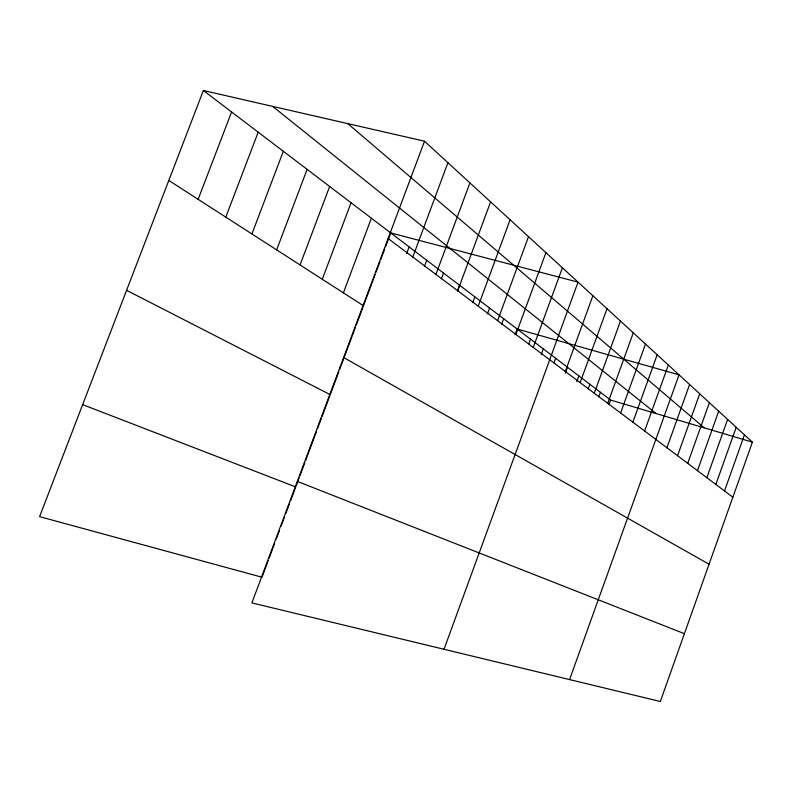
<?xml version="1.0" encoding="UTF-8"?>
<svg xmlns="http://www.w3.org/2000/svg" width="792" height="792" viewBox="0 0 792 792"><rect width="100%" height="100%" fill="white"/><g stroke="black" fill="none" stroke-linecap="round" stroke-linejoin="round"><path stroke-width="1.19" d="M424.502 141.214L752.4 442.154L660.33 701.494L251.886 602.9L424.502 141.214L203.376 90.506L39.6 516.651L261.994 577.229L268.26 560.469M697.475 470.666L718.691 411.226M706.85 477.695L727.62 419.413M715.859 484.447L736.204 427.294M724.522 490.951L744.46 434.867M666.933 447.737L689.604 384.526M677.546 455.707L699.712 393.802M687.713 463.34L709.394 402.692M632.877 422.185L657.182 354.767M644.619 430.997L668.349 365.023M569.587 679.586L679.051 374.834L517.166 329.017L515.048 334.788M594.277 393.228L620.453 321.057M598.782 396.861L600.435 392.297M607.751 403.336L633.263 332.818M608.969 404.623L610.622 400.039L203.376 90.506M620.601 412.978L645.5 344.045M565.31 371.488L592.881 295.753M565.399 373.052L567.508 367.27M576.794 381.714L578.903 375.933M580.15 382.625L607.009 308.712M588.179 388.912L589.862 384.268M528.838 343.787L530.531 339.164M533.254 347.44L562.399 267.775M541.243 354.677L543.352 348.916M444.025 649.282L578.031 282.13L390.723 232.907L385.536 246.787M553.984 362.885L555.667 358.271M487.436 313.84L489.575 308.038M497.604 320.691L528.502 236.669M501.534 324.532L503.663 318.74M515.909 334.432L545.916 252.648M457.42 290.951L459.538 285.209M457.707 290.763L490.594 201.881M472.774 302.584L474.883 296.871M478.229 306.157L510.097 219.78M424.571 266.072L426.73 260.271M435.927 274.418L469.913 182.893M441.362 278.784L443.5 273.022M269.102 558.231L272.854 548.183M273.28 547.064L274.577 543.589M276.309 538.956L279.328 530.858M281.061 526.225L284.526 516.968M285.823 513.503L289.278 504.266M290.565 500.811L295.743 486.951L82.655 404.633M296.178 485.813L299.168 477.814M300.019 475.527L304.712 462.964M305.573 460.677L306.851 457.251M307.276 456.113L316.226 432.185M317.503 428.769L318.78 425.344M319.206 424.215L321.324 418.532M322.176 416.255L329.828 395.802M338.798 371.814L330.254 394.663L126.581 290.327M339.649 369.527L340.926 366.102M341.352 364.963L343.49 359.261M344.342 356.984L352.004 336.471M352.43 335.333L355.41 327.383M356.261 325.106L363.053 306.92M375.161 274.547L363.478 305.781L168.815 180.447M376.022 272.24L379.913 261.825M380.784 259.509L384.674 249.104M406.583 253.806L409.147 246.916M412.78 257.044L447.916 162.707M322.285 279.259L351.054 202.752M343.391 292.852L371.379 218.206M300.059 264.954L329.66 186.496M251.925 233.957L283.328 151.282M276.646 249.876L307.118 169.359M225.799 217.137L258.192 132.175M198.149 199.327L231.591 111.949M610.622 400.039L752.4 442.154M297.307 481.397L684.407 633.679M343.629 357.519L709.068 564.231M388.11 238.54L732.857 497.208M272.666 106.395L656.053 413.543M347.747 123.611L704.236 427.848"/></g></svg>
